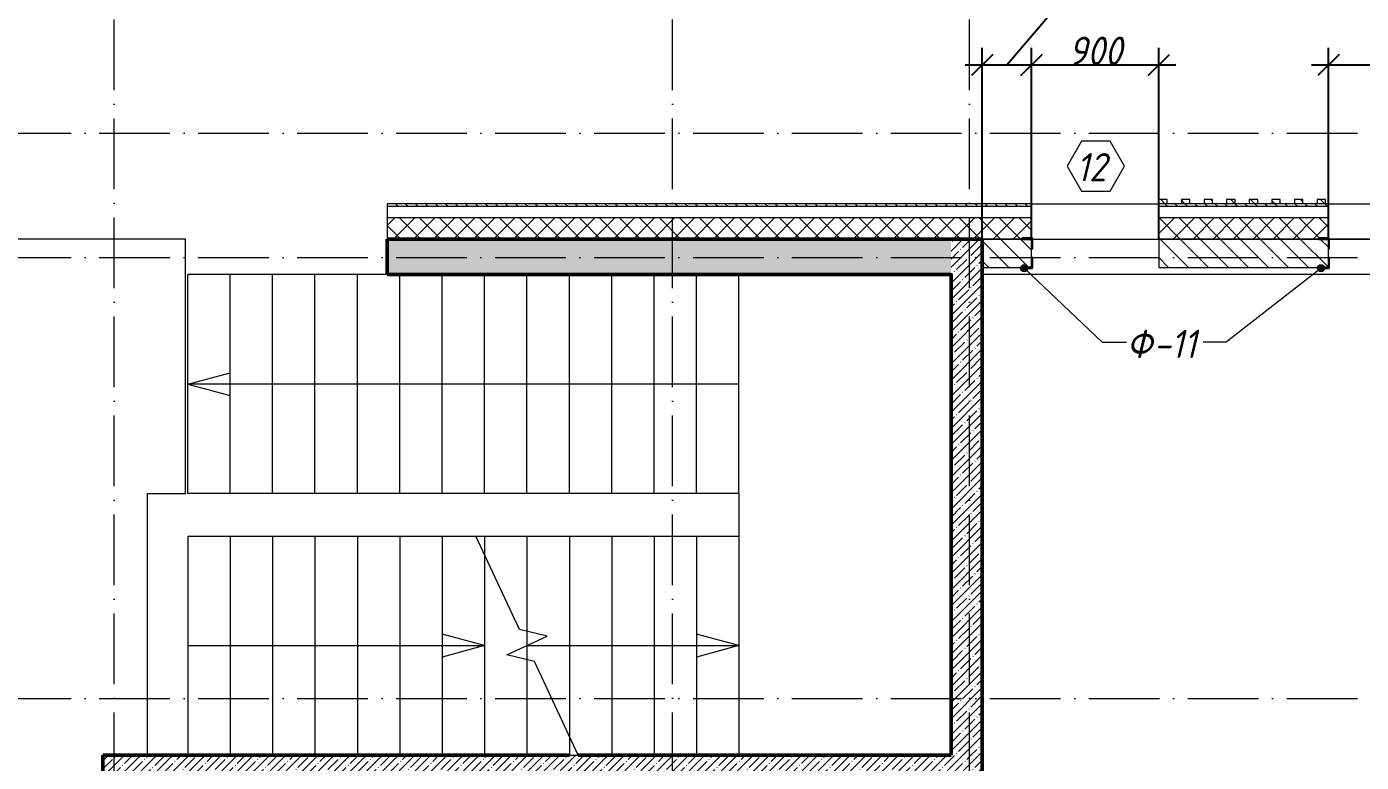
# Model space of a CAD drawing. Header units: millimetres. Extents: x -6064 to 178764, y -5836 to 29924.
# Drawn here: x 94040 to 103483, y 17700 to 22902 of the extents above; entities that cross this region are included whole.
import ezdxf

# ---------------------------------------------------------------- set-up
doc = ezdxf.new("R2010")
doc.units = ezdxf.units.MM
doc.linetypes.add('200_ШТРИХ_ш1п0_6_', pattern=[160, 100, -60])
doc.linetypes.add('50_200_ШТРИХ_1Т_ш5_п1_п1_', pattern=[700, 500, -100, 0, -100])
doc.layers.add('A-ANNO-DIMS', color=7, linetype='Continuous')
for name, color, linetype, lineweight in [('A-DETL', 7, 'Continuous', 9), ('A-DETL-3', 7, '200_ШТРИХ_ш1п0_6_', 5), ('A-FLOR', 7, 'Continuous', 9), ('A-GENM-1', 7, 'Continuous', 25), ('A-GENM-IDEN', 7, 'Continuous', 9), ('A-GLAZ-IDEN', 7, 'Continuous', 9), ('A-WALL', 7, 'Continuous', 5), ('A-WALL-3', 7, 'Continuous', 50), ('A-WALL-4', 7, 'Continuous', 9), ('A-WALL-FNSH-1', 7, 'Continuous', 9), ('A-WALL-FNSH-5', 7, 'Continuous', 5), ('A-WALL-PATT-1', 7, 'Continuous', 5), ('I-WALL', 7, 'Continuous', 5), ('S-STRS-1', 7, 'Continuous', 9), ('S-STRS-ANNO', 7, 'Continuous', 5), ('S-STRS-MBND', 7, 'Continuous', 9), ('Оси-1', 7, '50_200_ШТРИХ_1Т_ш5_п1_п1_', 9)]:
    doc.layers.add(name, color=color, linetype=linetype, lineweight=lineweight)
for name, color, linetype, lineweight, true_color in [('A-WALL-1', 7, 'Continuous', 13, 0xce0000), ('A-WALL-2', 7, 'Continuous', 5, 0xce0000), ('A-WALL-PATT-2', 7, 'Continuous', 5, 0xce0000)]:
    doc.layers.add(name, color=color, linetype=linetype, lineweight=lineweight, true_color=true_color)
doc.styles.add('ISOCPEUR_I_2', font='isocpeui.ttf', dxfattribs={"width": 0.9, "height": 200})
doc.dimstyles.new('ISO-2_0_0_9К_СРЕДНИЙ', dxfattribs={"dimscale": 304.8, "dimtxt": 199.196235, "dimasz": 0.492126, "dimexe": 0.393701, "dimexo": 0, "dimgap": 0, "dimtad": 1, "dimdec": 0, "dimzin": 0, "dimdsep": 46, "dimtxsty": 'ISOCPEUR_I_2', "dimblk1": 'OBLIQUE', "dimblk2": 'OBLIQUE', "dimsah": 1, "dimcen": 0.09, "dimdle": 0.393701, "dimazin": 0, "dimtfac": 1, "dimtdec": 4, "dimtix": 1, "dimtmove": 1, "dimatfit": 3, "dimfxl": 1, "dimtvp": 1, "dimtolj": 1, "dimtzin": 0, "dimarcsym": 2})
doc.dimstyles.new('ISO-2_0_0_9К_СРЕДНИЙ_2', dxfattribs={"dimscale": 304.8, "dimtxt": 199.196235, "dimasz": 0.492126, "dimexe": 0.393701, "dimexo": 0, "dimgap": 0, "dimtad": 1, "dimdec": 0, "dimzin": 0, "dimdsep": 46, "dimtxsty": 'ISOCPEUR_I_2', "dimblk1": 'OBLIQUE', "dimblk2": 'OBLIQUE', "dimsah": 1, "dimcen": 0.09, "dimdle": 0.393701, "dimazin": 0, "dimtfac": 1, "dimtdec": 4, "dimtix": 1, "dimtmove": 0, "dimatfit": 3, "dimfxl": 1, "dimtvp": 1, "dimtolj": 1, "dimtzin": 0, "dimarcsym": 2})
pattern_1 = [(135, (0, 0), (-35.35534, -35.35534), [])]
pattern_2 = [(45, (0, 0), (-70.71068, 70.71068), []), (135, (0, 0), (-70.71068, -70.71068), [])]
pattern_3 = [(45, (0, 0), (-57.024626, 57.024626), []), (45, (57.025, 0), (-57.024626, 57.024626), [100.806, -20.161, 3.353, -16.808])]

# ---------------------------------------------------------------- blocks, each defined once
blk = doc.blocks.new('Фахверк_СКБ_Уголок - Ф-11_200х2500 h-28441216-АР1_1_Кладочный план 2 этажа')
at = {"layer": 'A-GENM-1'}
for p, q in [((200, 156), (125, 156)), ((125, 156), (125, 81)), ((131, 81), (131, 150)), ((131, 150), (200, 150)), ((200, 150), (200, 156)), ((125, 81), (131, 81)), ((131, 19), (125, 19)), ((125, 19), (125, -56)), ((131, -50), (131, 19)), ((125, -56), (200, -56)), ((200, -50), (131, -50)), ((200, -56), (200, -50))]:
    blk.add_line(p, q, dxfattribs=at)
blk = doc.blocks.new('_Oblique')
at = {"color": 0, "linetype": 'ByBlock', "lineweight": -2}
blk.add_line((-0.5, -0.5), (0.5, 0.5), dxfattribs=at)
blk = doc.blocks.new('DIMBLOCK318-АР1_1_Кладочный план 2 этажа')
at = {"layer": 'A-ANNO-DIMS', "color": 0, "lineweight": -2, "transparency": 16777216}
for p, q in [((100975, 22631.6), (101427, 23162.8)), ((101427, 23162.8), (101809.4, 23162.8)), ((100800, 21400), (100800, 22751.6)), ((101150, 21400), (101150, 22751.6)), ((100680, 22631.6), (101270, 22631.6))]:
    blk.add_line(p, q, dxfattribs=at)
at = {"layer": 'Defpoints', "color": 0, "transparency": 16777216}
for p in [(101150, 22631.6), (100800, 21400), (101150, 21400)]:
    blk.add_point(p, dxfattribs=at)
at = {"layer": 'A-ANNO-DIMS', "color": 0, "lineweight": -2, "transparency": 16777216, "xscale": 150, "yscale": 150, "zscale": 150, "rotation": 180}
blk.add_blockref('_Oblique', (100800, 22631.6), dxfattribs=at)
at = {"layer": 'A-ANNO-DIMS', "color": 0, "lineweight": -2, "transparency": 16777216, "xscale": 150, "yscale": 150, "zscale": 150}
blk.add_blockref('_Oblique', (101150, 22631.6), dxfattribs=at)
at = {"layer": 'A-ANNO-DIMS', "color": 0, "transparency": 16777216, "insert": (101427, 23429.5), "char_height": 200, "width": 455.087, "attachment_point": 1, "line_spacing_factor": 1.149209, "style": 'ISOCPEUR_I_2'}
blk.add_mtext('\\A1;350', dxfattribs=at)
blk = doc.blocks.new('DIMBLOCK319-АР1_1_Кладочный план 2 этажа')
at = {"layer": 'A-ANNO-DIMS', "color": 0, "lineweight": -2, "transparency": 16777216}
for p, q in [((101150, 21400), (101150, 22751.6)), ((102050, 21400), (102050, 22751.6)), ((101030, 22631.6), (102170, 22631.6))]:
    blk.add_line(p, q, dxfattribs=at)
at = {"layer": 'Defpoints', "color": 0, "transparency": 16777216}
for p in [(102050, 22631.6), (101150, 21400), (102050, 21400)]:
    blk.add_point(p, dxfattribs=at)
at = {"layer": 'A-ANNO-DIMS', "color": 0, "lineweight": -2, "transparency": 16777216, "xscale": 150, "yscale": 150, "zscale": 150, "rotation": 180}
blk.add_blockref('_Oblique', (101150, 22631.6), dxfattribs=at)
at = {"layer": 'A-ANNO-DIMS', "color": 0, "lineweight": -2, "transparency": 16777216, "xscale": 150, "yscale": 150, "zscale": 150}
blk.add_blockref('_Oblique', (102050, 22631.6), dxfattribs=at)
at = {"layer": 'A-ANNO-DIMS', "color": 0, "transparency": 16777216, "insert": (101600, 22731.6), "char_height": 200, "width": 455.087, "attachment_point": 5, "style": 'ISOCPEUR_I_2'}
blk.add_mtext('\\A1;900', dxfattribs=at)
blk = doc.blocks.new('DIMBLOCK320-АР1_1_Кладочный план 2 этажа')
at = {"layer": 'A-ANNO-DIMS', "color": 0, "lineweight": -2, "transparency": 16777216}
for p, q in [((103250.2, 21400), (103250.2, 22751.6)), ((105550, 21400), (105550, 22751.6)), ((103130.2, 22631.6), (105670, 22631.6))]:
    blk.add_line(p, q, dxfattribs=at)
at = {"layer": 'Defpoints', "color": 0, "transparency": 16777216}
for p in [(105550, 22631.6), (103250.2, 21400), (105550, 21400)]:
    blk.add_point(p, dxfattribs=at)
at = {"layer": 'A-ANNO-DIMS', "color": 0, "lineweight": -2, "transparency": 16777216, "xscale": 150, "yscale": 150, "zscale": 150, "rotation": 180}
blk.add_blockref('_Oblique', (103250.2, 22631.6), dxfattribs=at)
at = {"layer": 'A-ANNO-DIMS', "color": 0, "lineweight": -2, "transparency": 16777216, "xscale": 150, "yscale": 150, "zscale": 150}
blk.add_blockref('_Oblique', (105550, 22631.6), dxfattribs=at)
at = {"layer": 'A-ANNO-DIMS', "color": 0, "transparency": 16777216, "insert": (104400.1, 22731.6), "char_height": 200, "width": 606.782, "attachment_point": 5, "style": 'ISOCPEUR_I_2'}
blk.add_mtext('\\A1;2300', dxfattribs=at)
blk = doc.blocks.new('AAR_СКБ_Марка_Окна_Перемычка и проем - Марка проема-25443838-АР1_1_Кладочный план 2 этажа')
at = {"layer": 'A-GLAZ-IDEN'}
for p, q in [((-0.968, -0.984), (-1.986, -2.747)), ((1.067, -0.984), (-0.968, -0.984)), ((2.085, -2.747), (1.067, -0.984)), ((-1.986, -2.747), (-0.968, -4.509)), ((1.067, -4.509), (2.085, -2.747)), ((-0.968, -4.509), (1.067, -4.509))]:
    blk.add_line(p, q, dxfattribs=at)

msp = doc.modelspace()

# ---------------------------------------------------------------- hatches: boundary and pattern name
at = {"layer": 'A-GENM-IDEN'}
h = msp.add_hatch(color=256, dxfattribs=at)
edge = h.paths.add_edge_path(flags=0)
edge.add_arc((101097.7, 21194), 25, 0, 360)
h = msp.add_hatch(color=256, dxfattribs=at)
edge = h.paths.add_edge_path(flags=0)
edge.add_arc((103197.9, 21194), 25, 0, 360)
at = {"layer": 'A-WALL-PATT-1'}
h = msp.add_hatch(dxfattribs=at)
h.set_pattern_fill('FP_23', color=256, style=0, pattern_type=2)
h.set_pattern_definition(pattern_1)
h.paths.add_polyline_path([(117900.4, 21630), (117900.9, 21630), (117900.4, 21650)], flags=0)
h.paths.add_polyline_path([(125330, 21630), (125330, 21650), (120150.2, 21650), (120150.2, 21630), (125310, 21630)], flags=0)
h.paths.add_polyline_path([(112150, 21630), (113300.4, 21630), (113300.4, 21650), (112150, 21650)], flags=0)
h.paths.add_polyline_path([(111249.4, 21630), (111250, 21630), (111249.4, 21650)], flags=0)
h.paths.add_polyline_path([(105550.2, 21630), (106850.4, 21630), (106850.4, 21650), (105550.2, 21650)], flags=0)
h.paths.add_polyline_path([(93290, 21630), (93310, 21630), (93310, 21650), (93290, 21650)], flags=0)
h.paths.add_polyline_path([(96590, 21630), (101150, 21630), (101150, 21650), (96590, 21650)], flags=0)
h = msp.add_hatch(dxfattribs=at)
h.set_pattern_fill('FP_23', color=256, style=0, pattern_type=2)
h.set_pattern_definition(pattern_1)
h.paths.add_polyline_path([(102110, 21650), (102110, 21680), (102050, 21680), (102050, 21650)], flags=0)
h = msp.add_hatch(dxfattribs=at)
h.set_pattern_fill('FP_23', color=256, style=0, pattern_type=2)
h.set_pattern_definition(pattern_1)
h.paths.add_polyline_path([(117000.2, 21630), (117000.2, 21650), (115600.4, 21650), (115600.4, 21630)], flags=0)
h.paths.add_polyline_path([(102050, 21630), (103250.2, 21630), (103250.2, 21650), (102050, 21650)], flags=0)
h.paths.add_polyline_path([(107751.4, 21630), (109050.4, 21630), (109050.4, 21650), (107751.4, 21650)], flags=0)
h = msp.add_hatch(dxfattribs=at)
h.set_pattern_fill('FP_23', color=256, style=0, pattern_type=2)
h.set_pattern_definition(pattern_1)
h.paths.add_polyline_path([(102270, 21650), (102270, 21680), (102210, 21680), (102210, 21650)], flags=0)
h = msp.add_hatch(dxfattribs=at)
h.set_pattern_fill('FP_23', color=256, style=0, pattern_type=2)
h.set_pattern_definition(pattern_1)
h.paths.add_polyline_path([(102430, 21650), (102430, 21680), (102370, 21680), (102370, 21650)], flags=0)
h = msp.add_hatch(dxfattribs=at)
h.set_pattern_fill('FP_23', color=256, style=0, pattern_type=2)
h.set_pattern_definition(pattern_1)
h.paths.add_polyline_path([(102530, 21650), (102590, 21650), (102590, 21680), (102530, 21680)], flags=0)
h = msp.add_hatch(dxfattribs=at)
h.set_pattern_fill('FP_23', color=256, style=0, pattern_type=2)
h.set_pattern_definition(pattern_1)
h.paths.add_polyline_path([(102750, 21650), (102750, 21680), (102690, 21680), (102690, 21650)], flags=0)
h = msp.add_hatch(dxfattribs=at)
h.set_pattern_fill('FP_23', color=256, style=0, pattern_type=2)
h.set_pattern_definition(pattern_1)
h.paths.add_polyline_path([(102910, 21650), (102910, 21680), (102850, 21680), (102850, 21650)], flags=0)
h = msp.add_hatch(dxfattribs=at)
h.set_pattern_fill('FP_23', color=256, style=0, pattern_type=2)
h.set_pattern_definition(pattern_1)
h.paths.add_polyline_path([(103070, 21650), (103070, 21680), (103010, 21680), (103010, 21650)], flags=0)
h = msp.add_hatch(dxfattribs=at)
h.set_pattern_fill('FP_23', color=256, style=0, pattern_type=2)
h.set_pattern_definition(pattern_1)
h.paths.add_polyline_path([(103230, 21650), (103230, 21680), (103170, 21680), (103170, 21650)], flags=0)
h = msp.add_hatch(dxfattribs=at)
h.set_pattern_fill('FP_11', color=256, style=0, pattern_type=2)
h.set_pattern_definition(pattern_2)
h.paths.add_polyline_path([(125080, 21400), (125230, 21400), (125230, 21550), (120150.2, 21550), (120150.2, 21400), (124013.9, 21400)], flags=0)
h.paths.add_polyline_path([(113300.4, 21400), (113300.4, 21550), (112150, 21550), (112150, 21400)], flags=0)
h.paths.add_polyline_path([(111249.4, 21400), (111250, 21400), (111249.4, 21520.7)], flags=0)
h.paths.add_polyline_path([(117900.4, 21400), (117900.9, 21400), (117900.4, 21520.7)], flags=0)
h.paths.add_polyline_path([(117000.2, 21400), (117000.4, 21400), (117000.2, 21520.7)], flags=0)
h.paths.add_polyline_path([(106050, 21400), (106850.4, 21400), (106850.4, 21550), (105550.2, 21550), (105550.2, 21400)], flags=0)
h.paths.add_polyline_path([(100580, 21400), (101081, 21400), (101081, 21406), (101150, 21406), (101150, 21550), (96590, 21550), (96590, 21400), (99497.7, 21400)], flags=0)
h.paths.add_polyline_path([(93310, 21400), (93310, 21550), (93080, 21550), (93080, 21400)], flags=0)
h = msp.add_hatch(dxfattribs=at)
h.set_pattern_fill('FP_11', color=256, style=0, pattern_type=2)
h.set_pattern_definition(pattern_2)
h.paths.add_polyline_path([(117000.2, 21400), (117000.2, 21550), (115600.4, 21550), (115600.4, 21400), (116100.4, 21400)], flags=0)
h.paths.add_polyline_path([(109050.4, 21400), (109050.4, 21550), (107751.4, 21550), (107751.4, 21400), (108691.3, 21400)], flags=0)
h.paths.add_polyline_path([(102050, 21400), (103181.2, 21400), (103181.2, 21406), (103250.2, 21406), (103250.2, 21550), (102050, 21550), (102050, 21520.7)], flags=0)
h = msp.add_hatch(dxfattribs=at)
h.set_pattern_fill('FP_7', color=256, style=0, pattern_type=2)
h.set_pattern_definition(pattern_3)
h.paths.add_polyline_path([(100580, 21150), (100580, 21400), (96590, 21400), (96590, 21150), (99497.7, 21150)], flags=0)
h.paths.add_polyline_path([(93060, 21150), (93310, 21150), (93310, 21400), (93060, 21400)], flags=0)
h = msp.add_hatch(dxfattribs=at)
h.set_pattern_fill('FP_7', color=256, style=0, pattern_type=2)
h.set_pattern_definition(pattern_3)
h.paths.add_polyline_path([(100580, 17750), (100800, 17750), (100800, 21400), (100580, 21400), (100580, 19379.7)], flags=0)
h = msp.add_hatch(dxfattribs=at)
h.set_pattern_fill('FP_7', color=256, style=0, pattern_type=2)
h.set_pattern_definition(pattern_3)
h.paths.add_polyline_path([(100800, 17530), (100800, 17750), (94580, 17750), (94580, 17530), (100720, 17530)], flags=0)
at = {"layer": 'A-WALL-PATT-2'}
h = msp.add_hatch(dxfattribs=at)
h.set_pattern_fill('FP_22', color=256, style=0, pattern_type=2)
h.set_pattern_definition([(135, (0, 0), (-70.71068, -70.71068), [])])
h.paths.add_polyline_path([(102050, 21200), (103250.2, 21200), (103250.2, 21400), (102050, 21400)], flags=0)
h.paths.add_polyline_path([(100800, 21200), (101150, 21200), (101150, 21400), (100800, 21400), (100800, 21331)], flags=0)

# ---------------------------------------------------------------- linework, layer by layer
at = {"layer": 'A-DETL'}
msp.add_line((101150, 21550), (96590, 21550), dxfattribs=at)
at = {"layer": 'A-DETL-3'}
msp.add_line((102050, 21650), (102050, 22650), dxfattribs=at)
at = {"layer": 'A-FLOR'}
for p, q in [((95165, 21400), (93310, 21400)), ((95165, 19600), (95165, 21400)), ((94895, 17750), (94895, 19600)), ((94895, 19600), (95165, 19600))]:
    msp.add_line(p, q, dxfattribs=at)
at = {"layer": 'A-GENM-IDEN'}
for p, q in [((101097.7, 21194), (101649.5, 20671)), ((103197.9, 21194), (102527.4, 20671)), ((101649.5, 20671), (101822.6, 20671)), ((102527.4, 20671), (102364.8, 20671))]:
    msp.add_line(p, q, dxfattribs=at)
for centre in [(101097.7, 21194), (103197.9, 21194)]:
    msp.add_circle(centre, 25, dxfattribs=at)
at = {"layer": 'A-WALL'}
msp.add_line((100800, 21400), (101081, 21400), dxfattribs=at)
at = {"layer": 'A-WALL-1'}
for p, q in [((103181.2, 21400), (102050, 21400)), ((102050, 21400), (102050, 21200)), ((101150, 21269), (101150, 21331)), ((103250.2, 21269), (103250.2, 21331)), ((100800, 21200), (101081, 21200)), ((102050, 21200), (103181.2, 21200))]:
    msp.add_line(p, q, dxfattribs=at)
at = {"layer": 'A-WALL-2'}
msp.add_line((101081, 21400), (100800, 21400), dxfattribs=at)
at = {"layer": 'A-WALL-3'}
for p, q in [((96590, 21400), (96590, 21150)), ((100800, 21400), (96590, 21400)), ((100800, 17530), (100800, 21400)), ((96590, 21150), (100580, 21150)), ((100580, 21150), (100580, 17750)), ((94580, 17750), (94580, 13620)), ((97880, 17750), (94580, 17750)), ((100580, 17750), (97941.4, 17750))]:
    msp.add_line(p, q, dxfattribs=at)
at = {"layer": 'A-WALL-4'}
for p, q in [((96590, 21630), (96590, 21400)), ((101150, 21630), (96590, 21630)), ((101150, 21650), (102050, 21650)), ((101150, 21406), (101150, 21630)), ((102050, 21630), (102050, 21400)), ((103250.2, 21630), (102050, 21630)), ((103250.2, 21650), (105550.2, 21650)), ((103250.2, 21406), (103250.2, 21630)), ((103250.2, 21550), (102050, 21550)), ((101156, 21400), (103181.2, 21400)), ((105550, 21400), (103256.2, 21400))]:
    msp.add_line(p, q, dxfattribs=at)
at = {"layer": 'A-WALL-FNSH-1'}
for p, q in [((101150, 21650), (96590, 21650)), ((96590, 21650), (96590, 21630)), ((101150, 21630), (101150, 21650)), ((103250.2, 21650), (102050, 21650)), ((102050, 21650), (102050, 21630)), ((103250.2, 21630), (103250.2, 21650))]:
    msp.add_line(p, q, dxfattribs=at)
at = {"layer": 'A-WALL-FNSH-5'}
for p, q in [((102110, 21680), (102050, 21680)), ((102050, 21680), (102050, 21650)), ((102110, 21650), (102110, 21680)), ((102270, 21680), (102210, 21680)), ((102210, 21680), (102210, 21650)), ((102270, 21650), (102270, 21680)), ((102430, 21680), (102370, 21680)), ((102370, 21680), (102370, 21650)), ((102430, 21650), (102430, 21680)), ((102590, 21680), (102530, 21680)), ((102530, 21680), (102530, 21650)), ((102590, 21650), (102590, 21680)), ((102750, 21680), (102690, 21680)), ((102690, 21680), (102690, 21650)), ((102750, 21650), (102750, 21680)), ((102910, 21680), (102850, 21680)), ((102850, 21680), (102850, 21650)), ((102910, 21650), (102910, 21680)), ((103070, 21680), (103010, 21680)), ((103010, 21680), (103010, 21650)), ((103070, 21650), (103070, 21680)), ((103230, 21680), (103170, 21680)), ((103170, 21680), (103170, 21650)), ((103230, 21650), (103230, 21680))]:
    msp.add_line(p, q, dxfattribs=at)
at = {"layer": 'I-WALL'}
for p, q in [((101156, 21400), (102050, 21400)), ((103256.2, 21400), (105550, 21400)), ((105550, 21150), (100800, 21150))]:
    msp.add_line(p, q, dxfattribs=at)
at = {"layer": 'S-STRS-1'}
for p, q in [((95180, 19600), (95180, 21150)), ((95480, 21150), (95180, 21150)), ((95780, 21150), (95480, 21150)), ((95480, 19600), (95480, 21150)), ((95480, 19600), (95480, 21150)), ((96080, 21150), (95780, 21150)), ((95780, 19600), (95780, 21150)), ((95780, 19600), (95780, 21150)), ((96380, 21150), (96080, 21150)), ((96080, 19600), (96080, 21150)), ((96080, 19600), (96080, 21150)), ((96590, 21150), (96380, 21150)), ((96380, 19600), (96380, 21150)), ((96380, 19600), (96380, 21150)), ((96680, 19600), (96680, 21150)), ((96680, 19600), (96680, 21150)), ((96980, 19600), (96980, 21150)), ((96980, 19600), (96980, 21150)), ((97280, 19600), (97280, 21150)), ((97280, 19600), (97280, 21150)), ((97580, 19600), (97580, 21150)), ((97580, 19600), (97580, 21150)), ((97880, 19600), (97880, 21150)), ((97880, 19600), (97880, 21150)), ((98180, 19600), (98180, 21150)), ((98180, 19600), (98180, 21150)), ((98480, 19600), (98480, 21150)), ((98480, 19600), (98480, 21150)), ((98780, 19600), (98780, 21150)), ((98780, 19600), (98780, 21150)), ((99080, 19600), (99080, 21150)), ((99080, 19600), (99080, 21150)), ((95480, 19600), (95180, 19600)), ((95780, 19600), (95480, 19600)), ((96080, 19600), (95780, 19600)), ((96380, 19600), (96080, 19600)), ((96680, 19600), (96380, 19600)), ((96980, 19600), (96680, 19600)), ((97280, 19600), (96980, 19600)), ((97580, 19600), (97280, 19600)), ((97880, 19600), (97580, 19600)), ((98180, 19600), (97880, 19600)), ((98480, 19600), (98180, 19600)), ((98780, 19600), (98480, 19600)), ((99080, 19600), (98780, 19600)), ((99080, 19600), (99080, 19300)), ((95180, 19300), (95180, 17750)), ((95180, 19300), (95480, 19300)), ((95180, 19300), (95180, 17750)), ((95480, 19300), (95780, 19300)), ((95480, 19300), (95480, 17750)), ((95480, 19300), (95480, 17750)), ((95780, 19300), (96080, 19300)), ((95780, 19300), (95780, 17750)), ((95780, 19300), (95780, 17750)), ((96080, 19300), (96380, 19300)), ((96080, 19300), (96080, 17750)), ((96080, 19300), (96080, 17750)), ((96380, 19300), (96680, 19300)), ((96380, 19300), (96380, 17750)), ((96380, 19300), (96380, 17750)), ((96680, 19300), (96980, 19300)), ((96680, 19300), (96680, 17750)), ((96680, 19300), (96680, 17750)), ((96980, 19300), (97218.6, 19300)), ((96980, 19300), (96980, 17750)), ((96980, 19300), (96980, 17750)), ((97218.6, 19300), (97280, 19300)), ((97280, 19300), (97580, 19300)), ((97280, 19300), (97280, 19168.4)), ((97280, 19300), (97280, 19168.4)), ((97580, 19300), (97880, 19300)), ((97580, 19300), (97580, 18625.4)), ((97580, 19300), (97580, 18625.4)), ((97880, 19300), (98180, 19300)), ((97880, 19300), (97880, 17881.6)), ((97880, 19300), (97880, 17881.6)), ((98180, 19300), (98480, 19300)), ((98180, 19300), (98180, 17750)), ((98180, 19300), (98180, 17750)), ((98480, 19300), (98780, 19300)), ((98480, 19300), (98480, 17750)), ((98480, 19300), (98480, 17750)), ((98780, 19300), (99080, 19300)), ((98780, 19300), (98780, 17750)), ((98780, 19300), (98780, 17750)), ((99080, 19300), (99080, 17750)), ((99080, 19300), (99080, 17750)), ((97280, 19168.4), (97280, 17750)), ((97280, 19168.4), (97280, 17750)), ((97580, 18625.4), (97580, 18525)), ((97580, 18625.4), (97580, 18525)), ((97580, 18525), (97580, 18424.6)), ((97580, 18525), (97580, 18424.6)), ((97580, 18424.6), (97580, 17750)), ((97580, 18424.6), (97580, 17750)), ((97880, 17881.6), (97880, 17750)), ((97880, 17881.6), (97880, 17750)), ((97880, 17750), (97941.4, 17750))]:
    msp.add_line(p, q, dxfattribs=at)
at = {"layer": 'S-STRS-ANNO'}
for p, q in [((95180, 20375), (95480, 20455.4)), ((95480, 20375), (95180, 20375)), ((95180, 20375), (95480, 20294.6)), ((95780, 20375), (95480, 20375)), ((96080, 20375), (95780, 20375)), ((96380, 20375), (96080, 20375)), ((96680, 20375), (96380, 20375)), ((96980, 20375), (96680, 20375)), ((97280, 20375), (96980, 20375)), ((97580, 20375), (97280, 20375)), ((97880, 20375), (97580, 20375)), ((98180, 20375), (97880, 20375)), ((98480, 20375), (98180, 20375)), ((98780, 20375), (98480, 20375)), ((99080, 20375), (98780, 20375)), ((97280, 18525), (96980, 18605.4)), ((99080, 18525), (98780, 18605.4)), ((95180, 18525), (95480, 18525)), ((95480, 18525), (95780, 18525)), ((95780, 18525), (96080, 18525)), ((96080, 18525), (96380, 18525)), ((96380, 18525), (96680, 18525)), ((96680, 18525), (96980, 18525)), ((96980, 18525), (97280, 18525)), ((97280, 18525), (96980, 18444.6)), ((97580, 18525), (97880, 18525)), ((97880, 18525), (98180, 18525)), ((98180, 18525), (98480, 18525)), ((98480, 18525), (98780, 18525)), ((98780, 18525), (99080, 18525)), ((99080, 18525), (98780, 18444.6))]:
    msp.add_line(p, q, dxfattribs=at)
at = {"layer": 'S-STRS-MBND'}
for p, q in [((97527.2, 18638.3), (97218.6, 19300)), ((97721.6, 18591), (97527.2, 18638.3)), ((97438.4, 18459), (97721.6, 18591)), ((97632.8, 18411.7), (97438.4, 18459)), ((97941.4, 17750), (97632.8, 18411.7))]:
    msp.add_line(p, q, dxfattribs=at)
at = {"layer": 'Оси-1'}
for p, q in [((94660, -4150), (94660, 28636.9)), ((98610, -4150), (98610, 28636.9)), ((100710, -4150), (100710, 28636.9)), ((-4160, 22150), (125951.6, 22150)), ((-4160, 21270), (125951.6, 21270)), ((-4160, 18150), (125951.6, 18150))]:
    msp.add_line(p, q, dxfattribs=at)

# ---------------------------------------------------------------- block references
at = {"layer": 'A-GENM-1', "rotation": 180}
for p in [(101281, 21350), (103381.2, 21350)]:
    msp.add_blockref('Фахверк_СКБ_Уголок - Ф-11_200х2500 h-28441216-АР1_1_Кладочный план 2 этажа', p, dxfattribs=at)
at = {"layer": 'A-GLAZ-IDEN', "xscale": 99.99999999999993, "yscale": 99.99999999999993, "zscale": 99.99999999999993}
msp.add_blockref('AAR_СКБ_Марка_Окна_Перемычка и проем - Марка проема-25443838-АР1_1_Кладочный план 2 этажа', (101600, 22191), dxfattribs=at)

# ---------------------------------------------------------------- texts
at = {"layer": 'A-GENM-IDEN', "char_height": 200, "attachment_point": 1, "style": 'ISOCPEUR_I_2'}
for s, insert, width in [('\\fISOCPEUR|b0|i1|c204|p34|;\\W.9;Ф', (101822.6, 20758.6), 230.886), ('\\fISOCPEUR|b0|i1|c204|p34|;\\W.9;Ф', (101822.6, 20758.6), 230.886), ('-11', (102013.1, 20758.6), 389.62), ('-11', (102013.1, 20758.6), 389.62)]:
    msp.add_mtext(s, dxfattribs=dict(at, insert=insert, width=width))
at = {"layer": 'A-GLAZ-IDEN', "insert": (101466.1, 22008.3), "char_height": 200, "width": 274.177, "attachment_point": 1, "style": 'ISOCPEUR_I_2'}
msp.add_mtext('12', dxfattribs=at)

# ---------------------------------------------------------------- dimensions: what is measured, and where the dimension line sits
at = {"layer": 'A-ANNO-DIMS'}
dim = msp.add_linear_dim(base=(101150, 22631.6), p1=(100800, 21400), p2=(101150, 21400), dimstyle='ISO-2_0_0_9К_СРЕДНИЙ', override={"dimpost": '<>', "dimfxl": 350}, dxfattribs=at)
dim.commit()
dim.dimension.update_dxf_attribs({"geometry": 'DIMBLOCK318-АР1_1_Кладочный план 2 этажа', "text_midpoint": (101427, 23162.8), "dimtype": 160})
for base, p1, p2, override, picture, middle in [((102050, 22631.6), (101150, 21400), (102050, 21400), {"dimpost": '<>', "dimfxl": 900}, 'DIMBLOCK319-АР1_1_Кладочный план 2 этажа', (101600, 22731.6)), ((105550, 22631.6), (103250.2, 21400), (105550, 21400), {"dimpost": '<>', "dimfxl": 2299.78304}, 'DIMBLOCK320-АР1_1_Кладочный план 2 этажа', (104400.1, 22731.6))]:
    dim = msp.add_linear_dim(base=base, p1=p1, p2=p2, dimstyle='ISO-2_0_0_9К_СРЕДНИЙ_2', override=override, dxfattribs=at)
    dim.commit()
    dim.dimension.update_dxf_attribs({"geometry": picture, "text_midpoint": middle})

doc.saveas('drawing.dxf')
